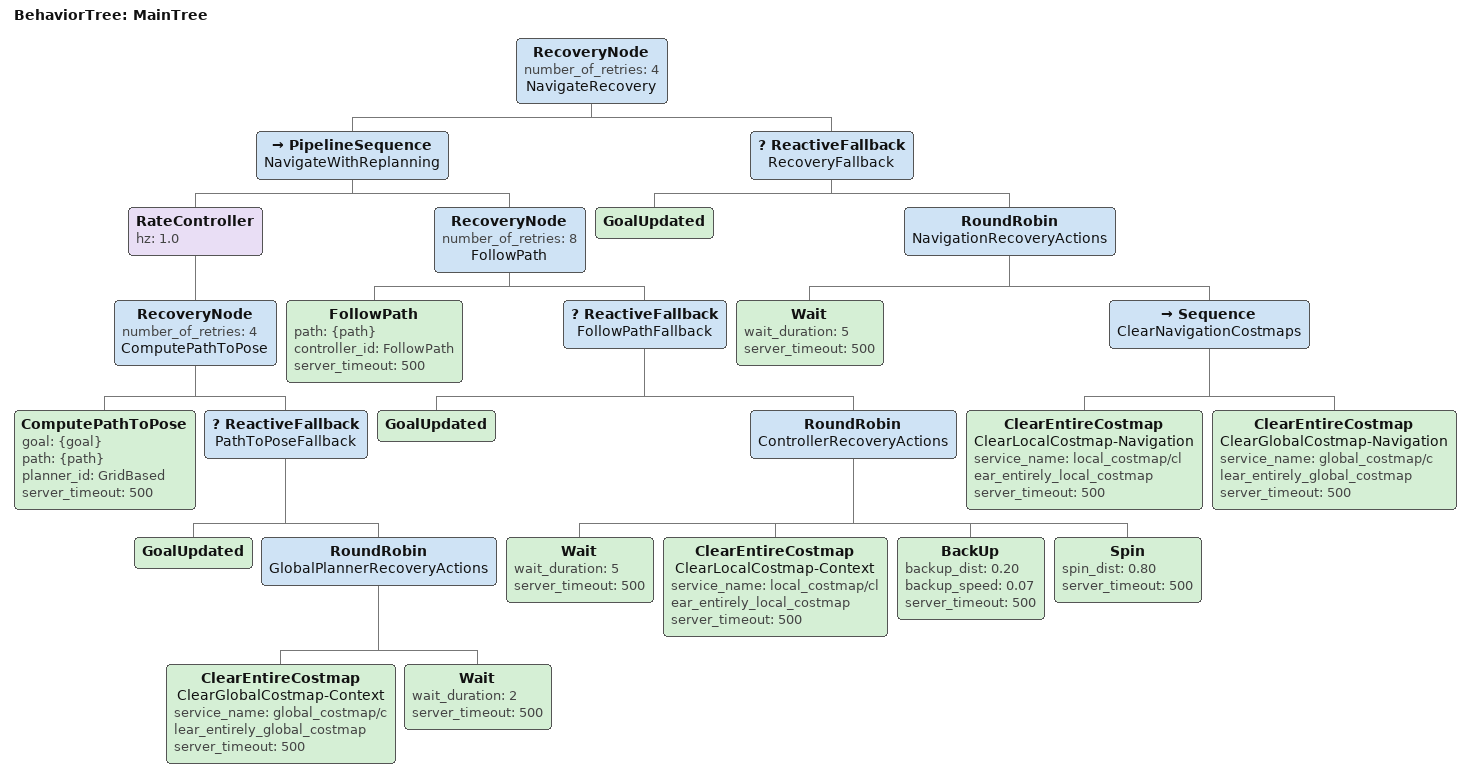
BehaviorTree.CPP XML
<!--
  Foxy-compatible M20 Pro NavigateToPose tree.
  Keep this tree conservative: Foxy Nav2 does not provide the newer smoother
  and controller plugins used by the old Humble-oriented config.
-->
<root main_tree_to_execute="MainTree">
  <BehaviorTree ID="MainTree">
    <RecoveryNode number_of_retries="4" name="NavigateRecovery">
      <PipelineSequence name="NavigateWithReplanning">
        <RateController hz="1.0">
          <RecoveryNode number_of_retries="4" name="ComputePathToPose">
            <ComputePathToPose goal="{goal}" path="{path}" planner_id="GridBased" server_timeout="500"/>
            <ReactiveFallback name="PathToPoseFallback">
              <GoalUpdated/>
              <RoundRobin name="GlobalPlannerRecoveryActions">
                <ClearEntireCostmap name="ClearGlobalCostmap-Context" service_name="global_costmap/clear_entirely_global_costmap" server_timeout="500"/>
                <Wait wait_duration="2" server_timeout="500"/>
              </RoundRobin>
            </ReactiveFallback>
          </RecoveryNode>
        </RateController>
        <RecoveryNode number_of_retries="8" name="FollowPath">
          <FollowPath path="{path}" controller_id="FollowPath" server_timeout="500"/>
          <ReactiveFallback name="FollowPathFallback">
            <GoalUpdated/>
            <RoundRobin name="ControllerRecoveryActions">
              <Wait wait_duration="5" server_timeout="500"/>
              <ClearEntireCostmap name="ClearLocalCostmap-Context" service_name="local_costmap/clear_entirely_local_costmap" server_timeout="500"/>
              <BackUp backup_dist="0.20" backup_speed="0.07" server_timeout="500"/>
              <Spin spin_dist="0.80" server_timeout="500"/>
            </RoundRobin>
          </ReactiveFallback>
        </RecoveryNode>
      </PipelineSequence>
      <ReactiveFallback name="RecoveryFallback">
        <GoalUpdated/>
        <RoundRobin name="NavigationRecoveryActions">
          <Wait wait_duration="5" server_timeout="500"/>
          <Sequence name="ClearNavigationCostmaps">
            <ClearEntireCostmap name="ClearLocalCostmap-Navigation" service_name="local_costmap/clear_entirely_local_costmap" server_timeout="500"/>
            <ClearEntireCostmap name="ClearGlobalCostmap-Navigation" service_name="global_costmap/clear_entirely_global_costmap" server_timeout="500"/>
          </Sequence>
        </RoundRobin>
      </ReactiveFallback>
    </RecoveryNode>
  </BehaviorTree>
</root>
